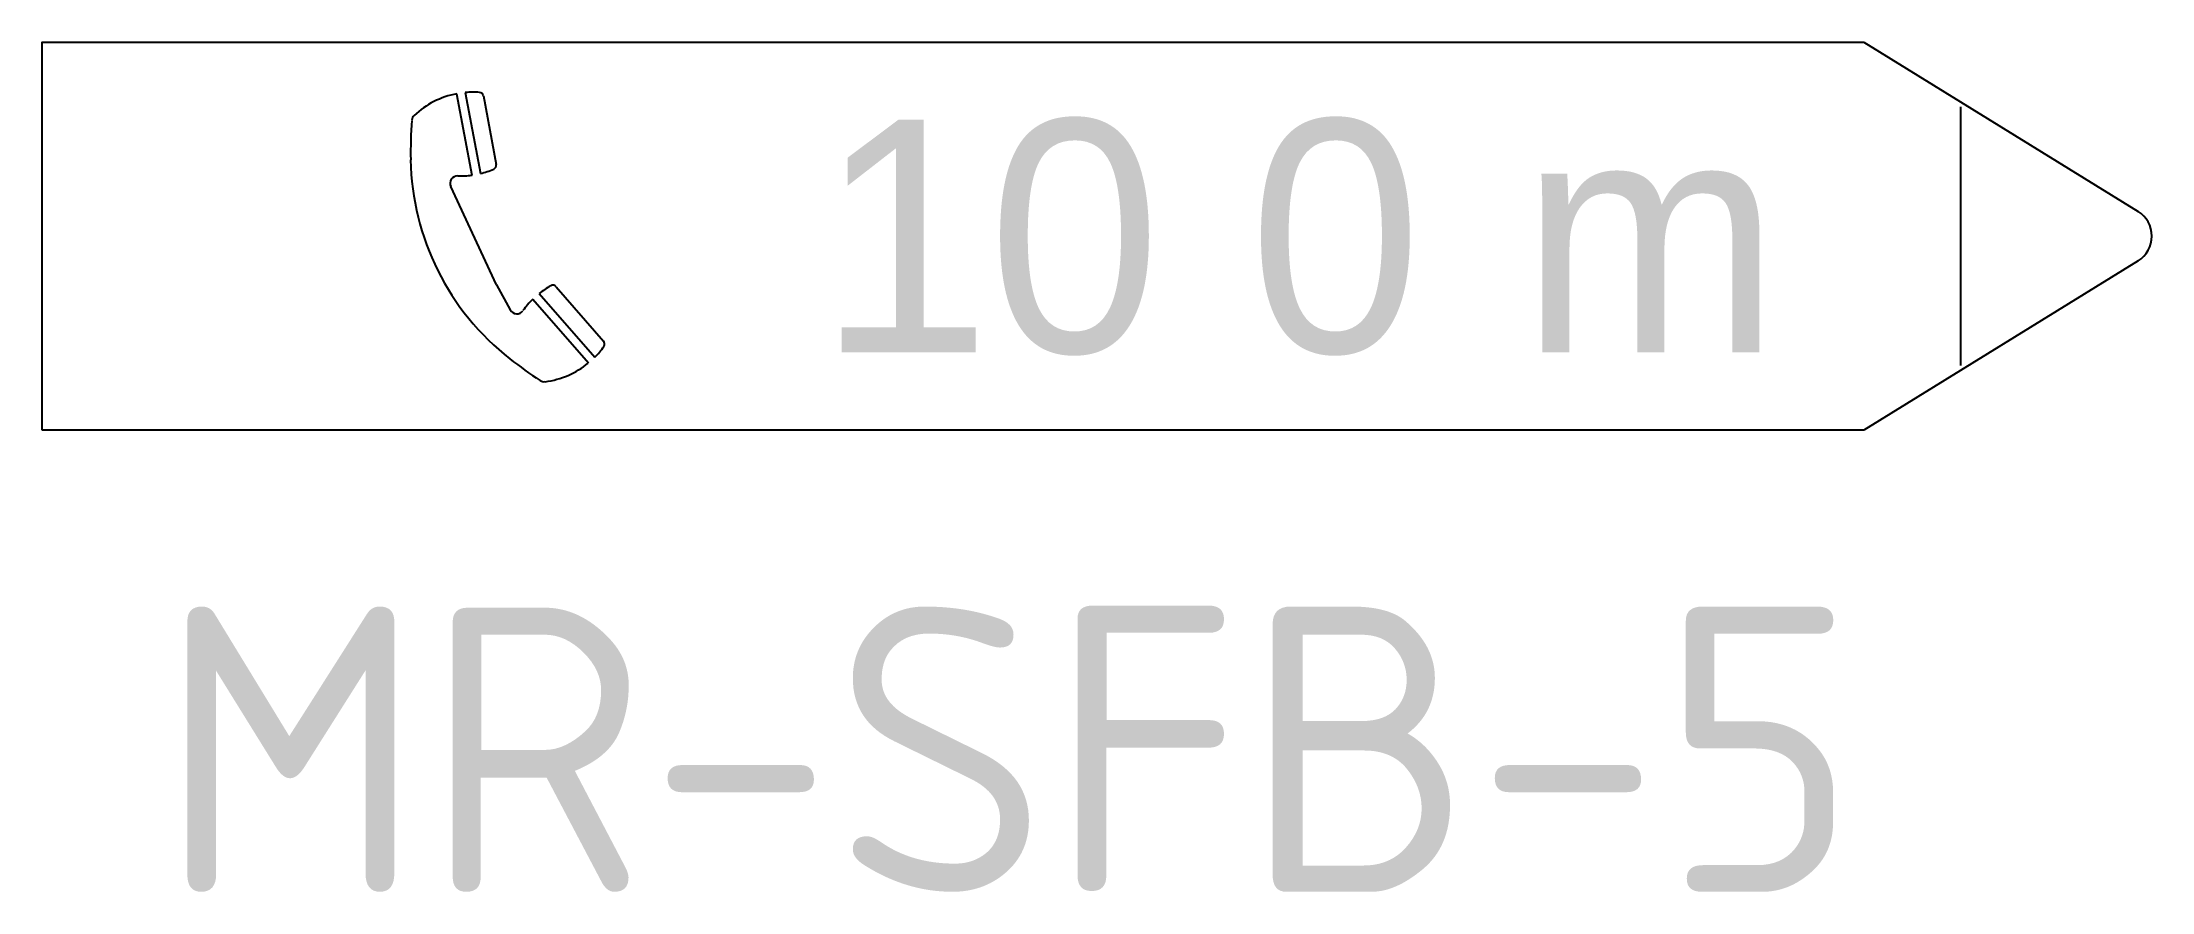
# Model space of a CAD drawing. Extents: x 178.6 to 197.1, y 186.8 to 194.2.
import ezdxf
from ezdxf.enums import TextEntityAlignment as Align

# ---------------------------------------------------------------- set-up
doc = ezdxf.new("R2010")
doc.units = 0
doc.header["$LTSCALE"] = 12
doc.header["$MEASUREMENT"] = 0
doc.layers.add('L18', color=4, linetype='CONTINUOUS')
doc.layers.add('T25', color=1, linetype='CONTINUOUS')
doc.styles.add('ISO', font='iso3098b.shx')
doc.styles.add('MESERIES', font='MEseries')

msp = doc.modelspace()

# ---------------------------------------------------------------- linework, layer by layer
at = {"layer": 'L18'}
for p, q in [((194.6, 194.213), (197.003, 192.73)), ((182.263, 193.761), (182.398, 193.048)), ((182.338, 193.772), (182.472, 193.062)), ((182.498, 193.742), (182.611, 193.142)), ((195.449, 191.378), (195.449, 193.647)), ((182.612, 192.087), (182.212, 192.947)), ((197.003, 192.296), (194.6, 190.813)), ((182.612, 192.087), (182.733, 191.866)), ((182.988, 192.01), (183.474, 191.452)), ((183.136, 192.069), (183.552, 191.592)), ((182.931, 191.96), (183.418, 191.401)), ((194.6, 190.813), (178.63, 190.813))]:
    msp.add_line(p, q, dxfattribs=at)
msp.add_lwpolyline([(178.63, 190.813), (178.63, 194.213), (194.6, 194.213)], dxfattribs=at)
for centre, radius, start, end in [((182.408, 193.019), 0.756, 100.9968, 133.1106), ((182.408, 193.019), 0.756, 85.766, 95.2591), ((182.461, 193.735), 0.0378, 10.7014, 85.766), ((185.638, 193.25), 3.778, 175.7895, 181.0395), ((181.936, 193.523), 0.0661, 133.1106, 175.7895), ((184.127, 193.223), 2.267, 181.0395, 231.9795), ((182.294, 193.796), 0.756, 283.6838, 292.9798), ((182.574, 193.135), 0.0378, 292.9798, 10.7014), ((182.272, 192.975), 0.0661, 88.466, 204.9435), ((182.294, 193.796), 0.756, 268.466, 277.9518), ((196.869, 192.513), 0.255, 301.6864, 58.3136), ((183.458, 191.418), 0.756, 119.2299, 128.495), ((183.108, 192.045), 0.0378, 41.0652, 119.2299), ((182.791, 191.898), 0.0661, 208.8317, 324.2557), ((183.458, 191.418), 0.756, 134.227, 144.2557), ((183.523, 191.568), 0.0378, 324.2989, 41.0652), ((185.058, 194.413), 3.778, 231.9795, 236.9177), ((182.94, 191.986), 0.756, 314.9343, 324.2989), ((183.032, 191.303), 0.0661, 236.9177, 277.6497), ((182.94, 191.986), 0.756, 277.6497, 309.2014)]:
    msp.add_arc(centre, radius, start, end, dxfattribs=at)

# ---------------------------------------------------------------- texts
at = {"layer": 'L18', "style": 'MESERIES'}
for s, p in [('1', (185.43, 191.493)), ('0', (186.921, 191.493)), ('0', (189.208, 191.493)), ('m', (191.591, 191.493))]:
    msp.add_text(s, height=2.04, dxfattribs=at).set_placement(p)
at = {"layer": 'T25', "style": 'ISO'}
msp.add_text('MR-SFB-5', height=2.5, dxfattribs=at).set_placement((187.1, 186.766), align=Align.CENTER)

doc.saveas('drawing.dxf')
